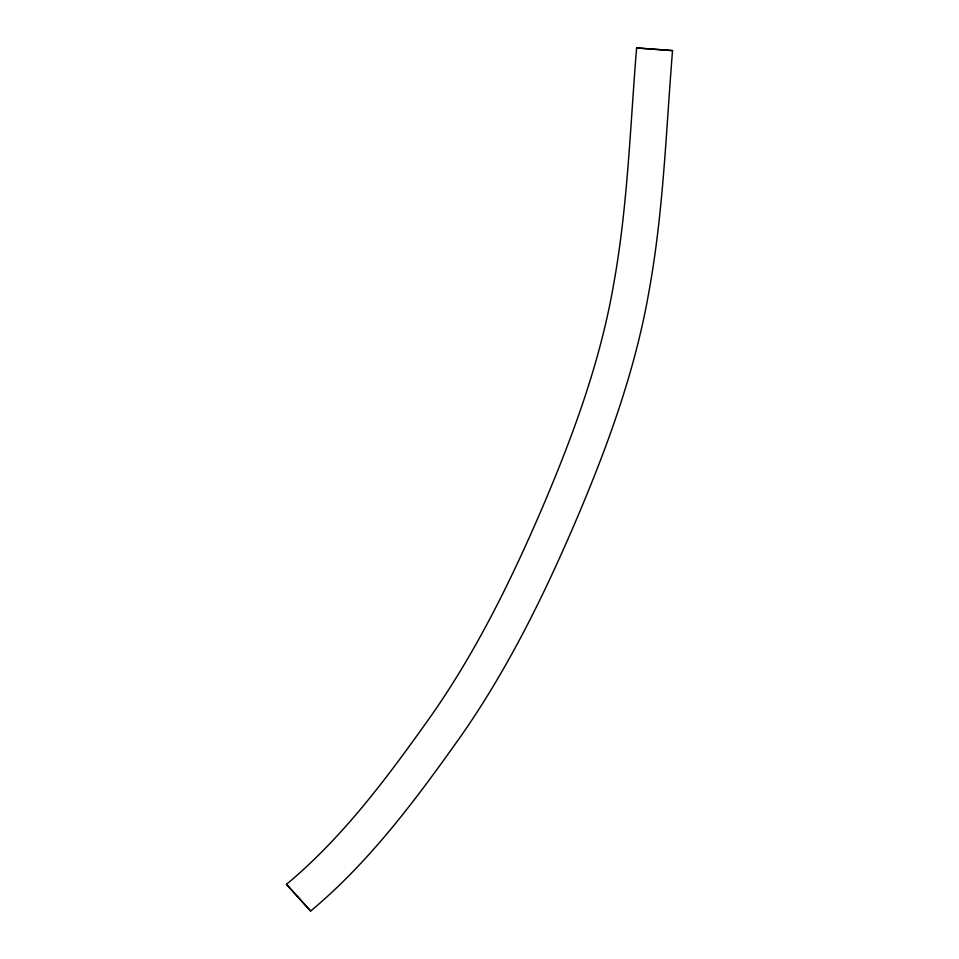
<?xml version="1.0" encoding="UTF-8"?>
<svg xmlns="http://www.w3.org/2000/svg" width="959" height="959" viewBox="0 0 959 959"><rect width="100%" height="100%" fill="white"/><g stroke="black" fill="none" stroke-linecap="round" stroke-linejoin="round"><path stroke-width="1.44" d="M636.608 47.95C630.123 127.211 627.737 207.012 613.436 285.41C600.034 362.526 572.787 436.237 542.195 508.006C511.111 580.423 476.179 651.557 430.831 716.229C388.011 776.514 343.586 836.692 286.465 884.354L310.656 911.05C369.874 861.578 416.086 799.267 460.488 736.728C507.191 670.077 543.274 596.858 575.28 522.235C606.963 447.973 635.014 371.648 648.895 291.848C663.472 212.203 666.002 131.143 672.535 50.599L636.608 47.95L672.535 50.599M286.465 884.354L310.656 911.05"/></g></svg>
